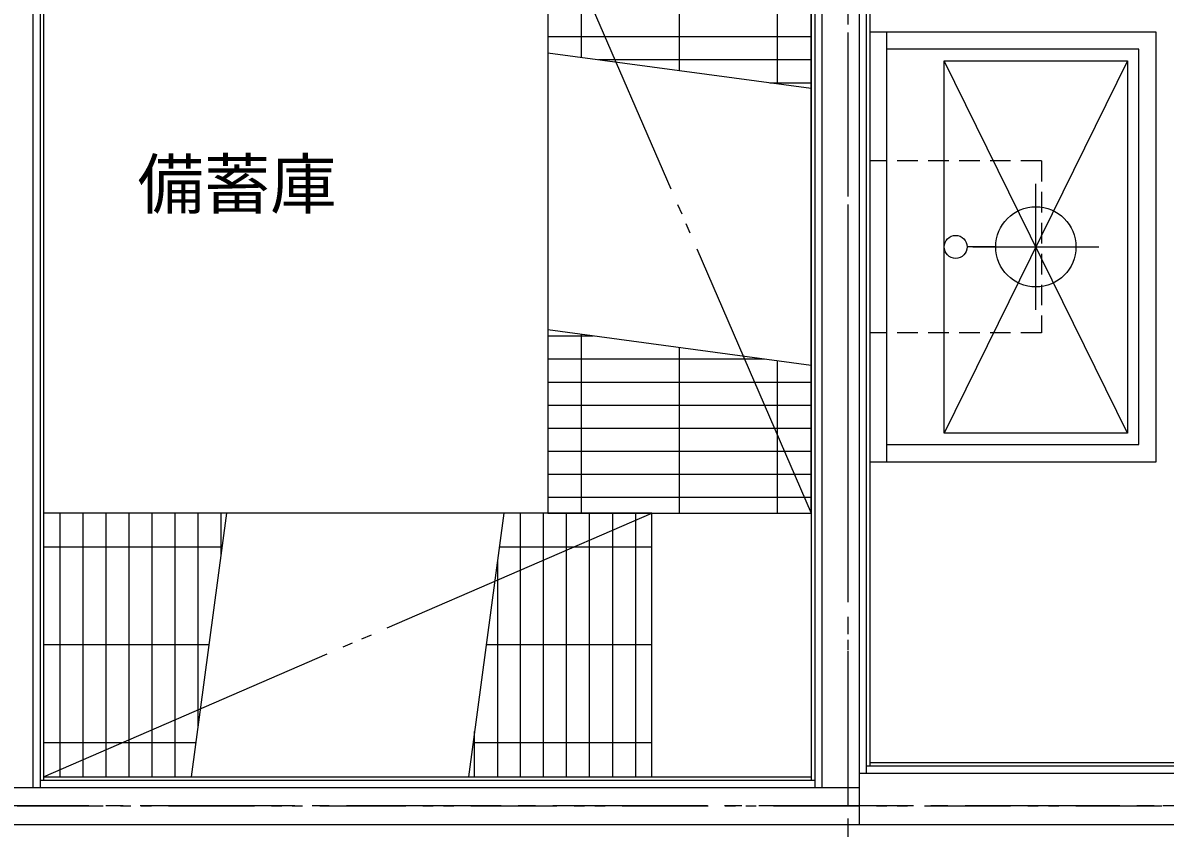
# Model space of a CAD drawing. Units: millimetres at full size. Extents: x -12803 to 120774, y -9413 to 101127.
# Drawn here: x 91634 to 93629, y 8758 to 10164 of the extents above; entities that cross this region are included whole.
import ezdxf
from ezdxf.enums import TextEntityAlignment as Align

# ---------------------------------------------------------------- set-up
doc = ezdxf.new("R2010")
doc.units = ezdxf.units.MM
doc.header["$LTSCALE"] = 30
for name, pattern in [('CHAIN2', [12, 9, -1, 1, -1]), ('DASHED1', [1.8, 1.2, -0.6]), ('DOUBLE_CHAIN1', [8.8, 5, -1, 0.6, -0.6, 0.6, -1]), ('LONG_DOUBLE_CHAIN', [21.8, 18, -1, 0.6, -0.6, 0.6, -1])]:
    doc.linetypes.add(name, pattern=pattern)
doc.layers.add('0-0_NoName', color=7, linetype='Continuous')
doc.layers.add('2-E_AIHO12-部屋名', color=7, linetype='Continuous')
for name, color, linetype, lineweight in [('0-4_AIHO33-厨房機器隠れ線', 7, 'DASHED1', 15), ('0-5_AIHO47-厨房機器アウトライン', 7, 'Continuous', 15), ('0-6_AIHO30-厨房機器LL', 7, 'Continuous', 15), ('2-2_間仕切り芯', 7, 'DOUBLE_CHAIN1', 15), ('2-3_間仕切り', 7, 'Continuous', 15), ('2-A_建具', 7, 'Continuous', 15), ('3-2_AIHO08-壁芯', 7, 'CHAIN2', 15), ('3-3_AIHO30-厨房機器', 7, 'Continuous', 15), ('3-5_AIHO57-排水立上げ', 7, 'Continuous', 15), ('3-6_AIHO56-排水接続', 7, 'Continuous', 15), ('3-7_AIHO32-厨房機器補助線', 7, 'LONG_DOUBLE_CHAIN', 15)]:
    doc.layers.add(name, color=color, linetype=linetype, lineweight=lineweight)
doc.styles.add('ＭＳ ゴシック', font='')
doc.styles.get('ＭＳ ゴシック').set_extended_font_data('MS Gothic')

# ---------------------------------------------------------------- blocks, each defined once
blk = doc.blocks.new('グループ部品-732')
at = {"layer": '0-4_AIHO33-厨房機器隠れ線'}
for p, q in [((93412.86, 9922.41), (93112.86, 9922.41)), ((93412.86, 9922.41), (93412.86, 9622.41)), ((93412.86, 9622.41), (93112.86, 9622.41))]:
    blk.add_line(p, q, dxfattribs=at)
at = {"layer": '0-5_AIHO47-厨房機器アウトライン'}
for p, q in [((92550.86, 10369.39), (92550.86, 9307.39)), ((93010.86, 9307.39), (93010.86, 10369.39)), ((91670.36, 9307.41), (91670.36, 8847.41)), ((92732.36, 9307.41), (91670.36, 9307.41)), ((92550.86, 9307.39), (93010.86, 9307.39)), ((92732.36, 8847.41), (92732.36, 9307.41)), ((91670.36, 8847.41), (92732.36, 8847.41))]:
    blk.add_line(p, q, dxfattribs=at)
at = {"layer": '0-6_AIHO30-厨房機器LL'}
for p, q in [((92609.86, 10103.25), (92609.86, 10369.39)), ((92780.86, 10080.24), (92780.86, 10369.39)), ((92951.86, 10057.22), (92951.86, 10369.39)), ((92550.86, 10139.46), (93010.86, 10139.46)), ((93142.86, 9397.41), (93142.86, 10147.41)), ((93582.86, 10117.41), (93142.86, 10117.41)), ((93582.86, 9427.41), (93582.86, 10117.41)), ((92639.54, 10099.26), (93010.86, 10099.26)), ((93242.86, 9447.41), (93242.86, 10097.41)), ((93562.86, 9447.41), (93242.86, 10097.41)), ((93562.86, 10097.41), (93242.86, 9447.41)), ((92938.19, 10059.06), (93010.86, 10059.06)), ((92550.86, 9616.86), (92629.88, 9616.86)), ((92609.86, 9307.39), (92609.86, 9619.55)), ((92780.86, 9307.39), (92780.86, 9596.54)), ((92928.53, 9576.66), (92550.86, 9576.66)), ((92951.86, 9307.39), (92951.86, 9573.52)), ((92550.86, 9536.46), (93010.86, 9536.46)), ((92550.86, 9496.26), (93010.86, 9496.26)), ((92550.86, 9456.06), (93010.86, 9456.06)), ((92550.86, 9415.86), (93010.86, 9415.86)), ((93142.86, 9427.41), (93582.86, 9427.41)), ((92550.86, 9375.66), (93010.86, 9375.66)), ((92550.86, 9335.46), (93010.86, 9335.46)), ((91699.28, 8847.41), (91699.28, 9307.41)), ((91739.48, 8847.41), (91739.48, 9307.41)), ((91779.68, 8847.41), (91779.68, 9307.41)), ((91819.88, 8847.41), (91819.88, 9307.41)), ((91860.08, 8847.41), (91860.08, 9307.41)), ((91900.28, 8847.41), (91900.28, 9307.41)), ((91940.48, 8936.09), (91940.48, 9307.41)), ((91980.68, 9234.74), (91980.68, 9307.41)), ((92503.28, 8847.41), (92503.28, 9307.41)), ((92543.48, 8847.41), (92543.48, 9307.41)), ((92583.68, 8847.41), (92583.68, 9307.41)), ((92623.88, 8847.41), (92623.88, 9307.41)), ((92664.08, 8847.41), (92664.08, 9307.41)), ((92704.28, 8847.41), (92704.28, 9307.41)), ((91982.52, 9248.41), (91670.36, 9248.41)), ((92732.36, 9248.41), (92466.22, 9248.41)), ((92463.08, 9225.08), (92463.08, 8847.41)), ((91959.51, 9077.41), (91670.36, 9077.41)), ((92732.36, 9077.41), (92443.21, 9077.41)), ((92422.88, 8847.41), (92422.88, 8926.43)), ((91936.49, 8906.41), (91670.36, 8906.41)), ((92732.36, 8906.41), (92420.19, 8906.41))]:
    blk.add_line(p, q, dxfattribs=at)
blk.add_lwpolyline([(93242.86, 10097.41), (93562.86, 10097.41), (93562.86, 9447.41), (93242.86, 9447.41)], dxfattribs=at)
at = {"layer": '2-2_間仕切り芯'}
for p, q in [((93074.36, 15110.39), (93074.36, 6056.41)), ((83968.72, 8796.41), (114317.38, 8796.41))]:
    blk.add_line(p, q, dxfattribs=at)
at = {"layer": '2-3_間仕切り'}
for p, q in [((91651.86, 11903.91), (91651.86, 8828.91)), ((93029.36, 11818.91), (93029.36, 8828.91)), ((93094.36, 11818.91), (93094.36, 8763.91)), ((93106.86, 11818.91), (93106.86, 8853.91)), ((93112.86, 11812.91), (93112.86, 8866.41)), ((91664.36, 10463.91), (91664.36, 8828.91)), ((91670.36, 10451.41), (91670.36, 8841.41)), ((93010.86, 10451.41), (93010.86, 8841.41)), ((93016.86, 10463.91), (93016.86, 8828.91)), ((93106.86, 8866.41), (93744.36, 8866.41)), ((93112.86, 8872.41), (93744.36, 8872.41)), ((91664.36, 8841.41), (93016.86, 8841.41)), ((91670.36, 8847.41), (93010.86, 8847.41)), ((93094.36, 8853.91), (93744.36, 8853.91)), ((84686.86, 8828.91), (93094.36, 8828.91)), ((84621.86, 8763.91), (93744.36, 8763.91))]:
    blk.add_line(p, q, dxfattribs=at)
at = {"layer": '2-A_建具'}
blk.add_line((93788.8, 8796.41), (93624.36, 8796.41), dxfattribs=at)
at = {"layer": '3-2_AIHO08-壁芯'}
for p, q in [((93074.36, 11946.41), (93074.36, 8796.41)), ((113349.36, 8796.41), (84974.36, 8796.41))]:
    blk.add_line(p, q, dxfattribs=at)
at = {"layer": '3-3_AIHO30-厨房機器'}
for p, q in [((92550.86, 10369.39), (92550.86, 9307.39)), ((93010.86, 9307.39), (93010.86, 10369.39)), ((91670.36, 9307.41), (91670.36, 8847.41)), ((92732.36, 9307.41), (91670.36, 9307.41)), ((92550.86, 9307.39), (93010.86, 9307.39)), ((92732.36, 8847.41), (92732.36, 9307.41)), ((91670.36, 8847.41), (92732.36, 8847.41))]:
    blk.add_line(p, q, dxfattribs=at)
blk.add_lwpolyline([(93612.86, 9397.41), (93612.86, 10147.41), (93112.86, 10147.41), (93112.86, 9397.41)], close=True, dxfattribs=at)
at = {"layer": '3-5_AIHO57-排水立上げ'}
blk.add_line((93332.86, 9772.41), (93282.86, 9772.41), dxfattribs=at)
blk.add_circle((93262.86, 9772.41), 20, dxfattribs=at)
at = {"layer": '3-6_AIHO56-排水接続'}
for p, q in [((93402.86, 9662.41), (93402.86, 9882.41)), ((93292.86, 9772.41), (93512.86, 9772.41))]:
    blk.add_line(p, q, dxfattribs=at)
blk.add_circle((93402.86, 9772.41), 70, dxfattribs=at)
at = {"layer": '3-7_AIHO32-厨房機器補助線'}
for p, q in [((92550.86, 10369.39), (93010.86, 9307.39)), ((92550.86, 10111.2), (93010.86, 10049.28)), ((93010.86, 9565.58), (92550.86, 9627.5)), ((91670.36, 8847.41), (92732.36, 9307.41)), ((91928.55, 8847.41), (91990.47, 9307.41)), ((92474.17, 9307.41), (92412.25, 8847.41))]:
    blk.add_line(p, q, dxfattribs=at)
at = {"layer": '2-E_AIHO12-部屋名', "style": 'ＭＳ ゴシック'}
blk.add_text('備蓄庫', height=84.92, dxfattribs=at).set_placement((91834.52, 9814.09), align=Align.BOTTOM_LEFT)
blk = doc.blocks.new('グループ部品-763')
at = {"layer": '0-4_AIHO33-厨房機器隠れ線'}
for p, q in [((93412.86, 9922.41), (93112.86, 9922.41)), ((93412.86, 9922.41), (93412.86, 9622.41)), ((93412.86, 9622.41), (93112.86, 9622.41))]:
    blk.add_line(p, q, dxfattribs=at)
at = {"layer": '0-5_AIHO47-厨房機器アウトライン'}
for p, q in [((92550.86, 10369.39), (92550.86, 9307.39)), ((93010.86, 9307.39), (93010.86, 10369.39)), ((91670.36, 9307.41), (91670.36, 8847.41)), ((92732.36, 9307.41), (91670.36, 9307.41)), ((92550.86, 9307.39), (93010.86, 9307.39)), ((92732.36, 8847.41), (92732.36, 9307.41)), ((91670.36, 8847.41), (92732.36, 8847.41))]:
    blk.add_line(p, q, dxfattribs=at)
at = {"layer": '0-6_AIHO30-厨房機器LL'}
for p, q in [((92609.86, 10103.25), (92609.86, 10369.39)), ((92780.86, 10080.24), (92780.86, 10369.39)), ((92951.86, 10057.22), (92951.86, 10369.39)), ((92550.86, 10139.46), (93010.86, 10139.46)), ((93142.86, 9397.41), (93142.86, 10147.41)), ((93582.86, 10117.41), (93142.86, 10117.41)), ((93582.86, 9427.41), (93582.86, 10117.41)), ((92639.54, 10099.26), (93010.86, 10099.26)), ((93242.86, 9447.41), (93242.86, 10097.41)), ((93562.86, 9447.41), (93242.86, 10097.41)), ((93562.86, 10097.41), (93242.86, 9447.41)), ((92938.19, 10059.06), (93010.86, 10059.06)), ((92550.86, 9616.86), (92629.88, 9616.86)), ((92609.86, 9307.39), (92609.86, 9619.55)), ((92780.86, 9307.39), (92780.86, 9596.54)), ((92928.53, 9576.66), (92550.86, 9576.66)), ((92951.86, 9307.39), (92951.86, 9573.52)), ((92550.86, 9536.46), (93010.86, 9536.46)), ((92550.86, 9496.26), (93010.86, 9496.26)), ((92550.86, 9456.06), (93010.86, 9456.06)), ((92550.86, 9415.86), (93010.86, 9415.86)), ((93142.86, 9427.41), (93582.86, 9427.41)), ((92550.86, 9375.66), (93010.86, 9375.66)), ((92550.86, 9335.46), (93010.86, 9335.46)), ((91699.28, 8847.41), (91699.28, 9307.41)), ((91739.48, 8847.41), (91739.48, 9307.41)), ((91779.68, 8847.41), (91779.68, 9307.41)), ((91819.88, 8847.41), (91819.88, 9307.41)), ((91860.08, 8847.41), (91860.08, 9307.41)), ((91900.28, 8847.41), (91900.28, 9307.41)), ((91940.48, 8936.09), (91940.48, 9307.41)), ((91980.68, 9234.74), (91980.68, 9307.41)), ((92503.28, 8847.41), (92503.28, 9307.41)), ((92543.48, 8847.41), (92543.48, 9307.41)), ((92583.68, 8847.41), (92583.68, 9307.41)), ((92623.88, 8847.41), (92623.88, 9307.41)), ((92664.08, 8847.41), (92664.08, 9307.41)), ((92704.28, 8847.41), (92704.28, 9307.41)), ((91982.52, 9248.41), (91670.36, 9248.41)), ((92732.36, 9248.41), (92466.22, 9248.41)), ((92463.08, 9225.08), (92463.08, 8847.41)), ((91959.51, 9077.41), (91670.36, 9077.41)), ((92732.36, 9077.41), (92443.21, 9077.41)), ((92422.88, 8847.41), (92422.88, 8926.43)), ((91936.49, 8906.41), (91670.36, 8906.41)), ((92732.36, 8906.41), (92420.19, 8906.41))]:
    blk.add_line(p, q, dxfattribs=at)
blk.add_lwpolyline([(93242.86, 10097.41), (93562.86, 10097.41), (93562.86, 9447.41), (93242.86, 9447.41)], dxfattribs=at)
at = {"layer": '2-3_間仕切り'}
for p, q in [((93029.36, 11818.91), (93029.36, 8828.91)), ((93094.36, 8853.91), (93744.36, 8853.91))]:
    blk.add_line(p, q, dxfattribs=at)
at = {"layer": '2-A_建具'}
blk.add_line((93788.8, 8796.41), (93624.36, 8796.41), dxfattribs=at)
at = {"layer": '3-2_AIHO08-壁芯'}
for p, q in [((93074.36, 11946.41), (93074.36, 8796.41)), ((113349.36, 8796.41), (84974.36, 8796.41))]:
    blk.add_line(p, q, dxfattribs=at)
at = {"layer": '3-3_AIHO30-厨房機器'}
for p, q in [((92550.86, 10369.39), (92550.86, 9307.39)), ((93010.86, 9307.39), (93010.86, 10369.39)), ((91670.36, 9307.41), (91670.36, 8847.41)), ((92732.36, 9307.41), (91670.36, 9307.41)), ((92550.86, 9307.39), (93010.86, 9307.39)), ((92732.36, 8847.41), (92732.36, 9307.41)), ((91670.36, 8847.41), (92732.36, 8847.41))]:
    blk.add_line(p, q, dxfattribs=at)
blk.add_lwpolyline([(93612.86, 9397.41), (93612.86, 10147.41), (93112.86, 10147.41), (93112.86, 9397.41)], close=True, dxfattribs=at)
at = {"layer": '3-5_AIHO57-排水立上げ'}
blk.add_line((93332.86, 9772.41), (93282.86, 9772.41), dxfattribs=at)
blk.add_circle((93262.86, 9772.41), 20, dxfattribs=at)
at = {"layer": '3-6_AIHO56-排水接続'}
for p, q in [((93402.86, 9662.41), (93402.86, 9882.41)), ((93292.86, 9772.41), (93512.86, 9772.41))]:
    blk.add_line(p, q, dxfattribs=at)
blk.add_circle((93402.86, 9772.41), 70, dxfattribs=at)
at = {"layer": '3-7_AIHO32-厨房機器補助線'}
for p, q in [((92550.86, 10369.39), (93010.86, 9307.39)), ((92550.86, 10111.2), (93010.86, 10049.28)), ((93010.86, 9565.58), (92550.86, 9627.5)), ((91670.36, 8847.41), (92732.36, 9307.41)), ((91928.55, 8847.41), (91990.47, 9307.41)), ((92474.17, 9307.41), (92412.25, 8847.41))]:
    blk.add_line(p, q, dxfattribs=at)

msp = doc.modelspace()

# ---------------------------------------------------------------- block references
at = {"layer": '0-0_NoName'}
for name in ['グループ部品-732', 'グループ部品-763']:
    msp.add_blockref(name, (0, 0), dxfattribs=at)

doc.saveas('drawing.dxf')
